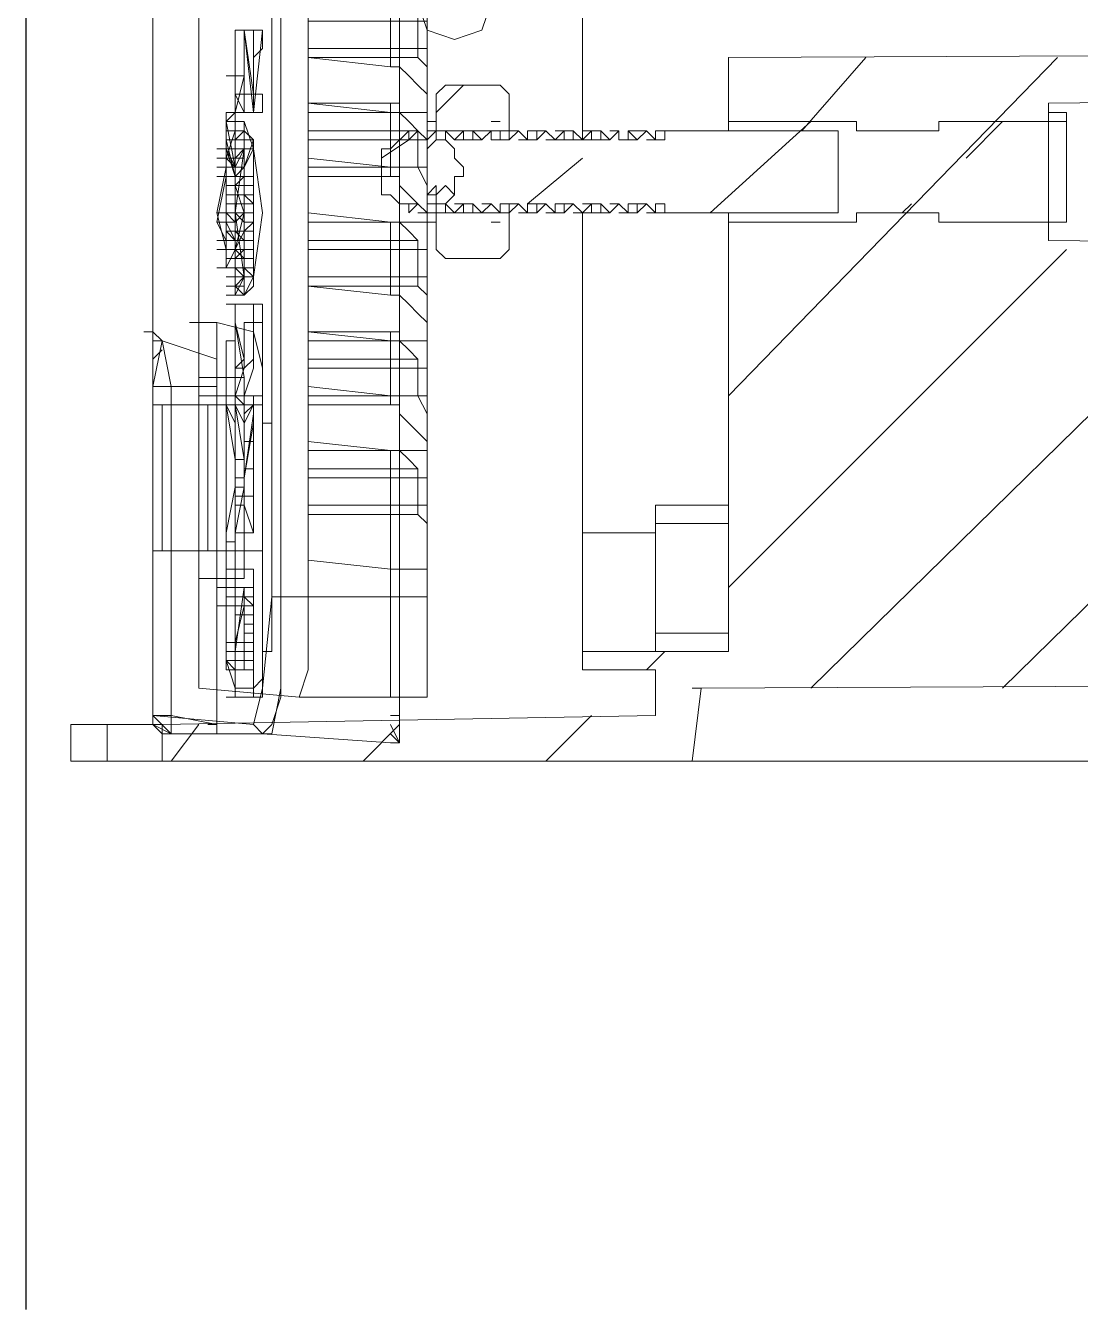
# Model space of a CAD drawing. Header units: millimetres. Extents: x 2991 to 3503, y 2795 to 2987.
# Drawn here: x 3360.164 to 3362.066, y 2805.132 to 2807.448 of the extents above; entities that cross this region are included whole.
import ezdxf

# ---------------------------------------------------------------- set-up
doc = ezdxf.new("R2010")
doc.units = ezdxf.units.MM
doc.layers.add('PDF_Geometry', color=7, linetype='Continuous')

# ---------------------------------------------------------------- blocks, each defined once
blk = doc.blocks.new('06 Vista Lateral - 3 modulo')
at = {"layer": 'PDF_Geometry', "color": 0, "lineweight": 18}
for points in [[(0.006405, 0.047397), (-0.112063, 0.046116), (-0.112063, 0.036509), (0.006405, 0.035228)], [(0.005765, 0.005765), (-0.137036, 0.005124), (-0.136395, 0.005124), (-0.137036, 0), (-0.174172, 0), (-0.174172, 0.002562), (-0.139592, 0.003203), (-0.139592, 0.006405), (-0.144716, 0.006405), (-0.144716, 0.007686), (-0.134474, 0.007686), (-0.134474, 0.03843), (-0.126788, 0.03843), (-0.126788, 0.044195), (-0.134474, 0.044195), (-0.134474, 0.049319), (0.003203, 0.049959)], [(-0.156885, 0.043554), (-0.157526, 0.043554), (-0.157526, 0.496942), (-0.154964, 0.496942), (-0.154964, 0.502706)], [(-0.167774, 0.493099), (-0.167133, 0.493739), (-0.167133, 0.493099), (-0.166493, 0.491177), (-0.165852, 0.483498), (-0.166493, 0.483498), (-0.165852, 0.483498), (-0.165852, 0.011529), (-0.166493, 0.011529)], [(-0.174813, 0.055083), (-0.174813, 0.030104), (-0.175453, 0.030104), (-0.174813, 0.030104), (-0.174813, 0.026261), (-0.174813, 0.02498), (-0.174172, 0.02498), (-0.174172, 0.014732), (-0.174813, 0.014732), (-0.174813, 0.003203), (-0.167774, 0.002562), (-0.167133, 0.005124), (-0.166493, 0.011529), (-0.166493, 0.483498), (-0.167133, 0.490537), (-0.167133, 0.492458), (-0.167774, 0.493099), (-0.167133, 0.492458), (-0.167133, 0.490537), (-0.166493, 0.483498)], [(-0.144716, 0.137689), (-0.144716, 0.043554)], [(-0.158166, 0.049959), (-0.163931, 0.049959), (-0.163931, 0.046116), (-0.158166, 0.045476)], [(-0.163931, 0.049319), (-0.158166, 0.049319)], [(-0.154964, 0.044835), (-0.154964, 0.046757), (-0.154323, 0.047397), (-0.15048, 0.047397), (-0.14984, 0.046757), (-0.14984, 0.044835), (-0.14984, 0.044195)], [(-0.169695, 0.045476), (-0.169055, 0.045476), (-0.169055, 0.040992), (-0.168414, 0.040992), (-0.169055, 0.040352), (-0.168414, 0.03843), (-0.169055, 0.035868), (-0.169695, 0.034587), (-0.170336, 0.034587)], [(-0.169695, 0.043554), (-0.169695, 0.044195), (-0.169695, 0.043554), (-0.169055, 0.040992), (-0.169695, 0.040992), (-0.169695, 0.041633), (-0.169695, 0.043554), (-0.169695, 0.042914), (-0.169695, 0.044835), (-0.169695, 0.045476), (-0.169695, 0.044835), (-0.169055, 0.044835), (-0.169055, 0.045476)], [(-0.169695, 0.044835), (-0.169695, 0.045476), (-0.169695, 0.044835)], [(-0.112063, 0.045476), (-0.110782, 0.045476), (-0.110782, 0.044835)], [(-0.170336, 0.03843), (-0.169695, 0.03843), (-0.169695, 0.040992), (-0.169055, 0.040992), (-0.169055, 0.041633), (-0.169695, 0.044835)], [(-0.169695, 0.044195), (-0.169695, 0.041633), (-0.170336, 0.041633)], [(-0.156885, 0.044195), (-0.157526, 0.044195)], [(-0.149199, 0.044195), (-0.14984, 0.044195), (-0.15048, 0.044195), (-0.154964, 0.044195), (-0.154964, 0.044835), (-0.155604, 0.044835)], [(-0.154964, 0.044195), (-0.155604, 0.044195)], [(-0.154964, 0.044195), (-0.154964, 0.043554)], [(-0.152402, 0.044195), (-0.153042, 0.044195), (-0.153683, 0.044195)], [(-0.151121, 0.044195), (-0.151761, 0.044195)], [(-0.15048, 0.044835), (-0.151121, 0.044835)], [(-0.15048, 0.044195), (-0.151121, 0.044195)], [(-0.147278, 0.044195), (-0.147918, 0.044195), (-0.148559, 0.044195)], [(-0.145356, 0.044195), (-0.145997, 0.044195), (-0.146637, 0.044195)], [(-0.143435, 0.044195), (-0.144075, 0.044195), (-0.144716, 0.044195)], [(-0.142154, 0.044195), (-0.142794, 0.044195)], [(-0.140232, 0.044195), (-0.140873, 0.044195), (-0.141513, 0.044195)], [(-0.138951, 0.044195), (-0.139592, 0.044195)], [(-0.153042, 0.043554), (-0.153683, 0.043554)], [(-0.151761, 0.043554), (-0.152402, 0.043554)], [(-0.14984, 0.043554), (-0.15048, 0.043554), (-0.151121, 0.043554)], [(-0.147918, 0.043554), (-0.148559, 0.043554), (-0.149199, 0.043554)], [(-0.145997, 0.043554), (-0.146637, 0.043554), (-0.147278, 0.043554)], [(-0.144075, 0.043554), (-0.144716, 0.043554), (-0.145356, 0.043554)], [(-0.142794, 0.043554), (-0.143435, 0.043554)], [(-0.140873, 0.043554), (-0.141513, 0.043554), (-0.142154, 0.043554)], [(-0.138951, 0.043554), (-0.139592, 0.043554), (-0.140232, 0.043554)], [(-0.169695, 0.042273), (-0.170336, 0.042273)], [(-0.169055, 0.03843), (-0.169055, 0.040992), (-0.169055, 0.039071), (-0.169055, 0.039711), (-0.169055, 0.03779), (-0.169055, 0.036509), (-0.169695, 0.036509), (-0.169695, 0.035868), (-0.170336, 0.03843), (-0.169695, 0.041633), (-0.169695, 0.040992), (-0.170336, 0.03779), (-0.169695, 0.03779), (-0.170336, 0.03779)], [(-0.169695, 0.041633), (-0.169055, 0.041633)], [(-0.163931, 0.041633), (-0.158166, 0.041633), (-0.163931, 0.042273), (-0.163931, 0.03779), (-0.158166, 0.03779)], [(-0.169055, 0.03779), (-0.169055, 0.03843), (-0.169695, 0.03843), (-0.169695, 0.040992), (-0.169055, 0.040992), (-0.168414, 0.040992)], [(-0.169055, 0.040352), (-0.169695, 0.040352)], [(-0.153683, 0.039711), (-0.154323, 0.040352), (-0.154964, 0.039711), (-0.154964, 0.040352), (-0.155604, 0.039711)], [(-0.154964, 0.039711), (-0.154964, 0.03779), (-0.155604, 0.03779)], [(-0.154964, 0.039711), (-0.154964, 0.039071)], [(-0.157526, 0.039071), (-0.157526, 0.002562)], [(-0.156245, 0.039071), (-0.156885, 0.039071), (-0.156885, 0.03843), (-0.156885, 0.039071)], [(-0.155604, 0.039071), (-0.154964, 0.039071), (-0.154964, 0.03843), (-0.15048, 0.03843), (-0.151121, 0.03843)], [(-0.154964, 0.03779), (-0.154964, 0.035868), (-0.154323, 0.035228), (-0.15048, 0.035228), (-0.14984, 0.035868), (-0.14984, 0.03779), (-0.14984, 0.039071), (-0.15048, 0.039071)], [(-0.154323, 0.039071), (-0.154964, 0.039071), (-0.154323, 0.039071), (-0.153683, 0.03843), (-0.153042, 0.03843)], [(-0.152402, 0.039071), (-0.153042, 0.039071), (-0.153683, 0.039071)], [(-0.151121, 0.039071), (-0.151761, 0.039071)], [(-0.15048, 0.03843), (-0.15048, 0.039071)], [(-0.149199, 0.039071), (-0.14984, 0.039071)], [(-0.147278, 0.039071), (-0.147918, 0.039071), (-0.148559, 0.039071)], [(-0.145356, 0.039071), (-0.145997, 0.039071), (-0.146637, 0.039071)], [(-0.143435, 0.039071), (-0.144075, 0.039071), (-0.144716, 0.039071)], [(-0.142154, 0.039071), (-0.142794, 0.039071)], [(-0.140232, 0.039071), (-0.140873, 0.039071), (-0.141513, 0.039071)], [(-0.138951, 0.039071), (-0.139592, 0.039071)], [(-0.169055, 0.035868), (-0.168414, 0.03843), (-0.169055, 0.03843), (-0.169055, 0.035868), (-0.169695, 0.035868), (-0.170336, 0.035868)], [(-0.169695, 0.035868), (-0.169695, 0.034587), (-0.169695, 0.03779), (-0.169695, 0.036509), (-0.170336, 0.03779), (-0.169695, 0.03779), (-0.169695, 0.03843), (-0.169695, 0.03779), (-0.169055, 0.036509)], [(-0.154964, 0.03843), (-0.155604, 0.03843), (-0.156245, 0.03843)], [(-0.154964, 0.03843), (-0.155604, 0.03843)], [(-0.153683, 0.03843), (-0.154323, 0.03843)], [(-0.151761, 0.03843), (-0.152402, 0.03843)], [(-0.14984, 0.03843), (-0.15048, 0.03843)], [(-0.147918, 0.03843), (-0.148559, 0.03843), (-0.149199, 0.03843)], [(-0.145997, 0.03843), (-0.146637, 0.03843), (-0.147278, 0.03843)], [(-0.144075, 0.03843), (-0.144716, 0.03843), (-0.145356, 0.03843)], [(-0.144716, 0.03843), (-0.144716, 0.016013)], [(-0.142794, 0.03843), (-0.143435, 0.03843)], [(-0.140873, 0.03843), (-0.141513, 0.03843), (-0.142154, 0.03843)], [(-0.138951, 0.03843), (-0.139592, 0.03843), (-0.140232, 0.03843)], [(-0.15048, 0.03779), (-0.151121, 0.03779)], [(-0.169695, 0.036509), (-0.170336, 0.036509)], [(-0.158166, 0.033947), (-0.163931, 0.033947), (-0.163931, 0.030104), (-0.158166, 0.029463)], [(-0.163931, 0.033306), (-0.158166, 0.033306)], [(-0.174813, 0.030104), (-0.174813, 0.026261), (-0.174172, 0.029463)], [(-0.163931, 0.02562), (-0.158166, 0.02562), (-0.163931, 0.026261), (-0.163931, 0.021777), (-0.158166, 0.021777)], [(-0.174813, 0.02498), (-0.174813, 0.014732)], [(-0.158166, 0.013451), (-0.163931, 0.014091), (-0.163931, 0.017934), (-0.158166, 0.017934)], [(-0.163931, 0.017294), (-0.158166, 0.017294)], [(-0.139592, 0.007686), (-0.139592, 0.008967), (-0.139592, 0.016653), (-0.139592, 0.017934)], [(-0.139592, 0.017934), (-0.134474, 0.017934)], [(-0.134474, 0.016653), (-0.139592, 0.016653)], [(-0.139592, 0.016013), (-0.144716, 0.016013), (-0.144716, 0.007686)], [(-0.167774, 0.002562), (-0.167133, 0.005124), (-0.166493, 0.011529), (-0.165852, 0.011529), (-0.165852, 0.005124), (-0.166493, 0.001922)], [(-0.158166, 0.011529), (-0.165852, 0.011529), (-0.165852, 0.004484), (-0.166493, 0.002562), (-0.167133, 0.001922)], [(-0.139592, 0.008967), (-0.134474, 0.008967)], [(-0.158166, 0.001281), (-0.167133, 0.001922), (-0.167774, 0.002562), (-0.167133, 0.001922), (-0.173532, 0.001922), (-0.174813, 0.003203)], [(-0.178015, 0), (-0.180577, 0), (-0.180577, 0.002562), (-0.178015, 0.002562)], [(-0.174172, 0), (-0.178015, 0), (-0.178015, 0.002562), (-0.174172, 0.002562)], [(0.005765, 0), (-0.137036, 0)]]:
    blk.add_lwpolyline(points, dxfattribs=at)
at = {"layer": 'PDF_Geometry', "color": 0, "lineweight": 5}
for points in [[(-0.17161, 0.088377), (-0.17161, 0.030744), (-0.17161, 0.030104)], [(-0.156245, 0.004484), (-0.158166, 0.004484), (-0.155604, 0.004484), (-0.155604, 0.075567), (-0.155604, 0.077488), (-0.163931, 0.077488), (-0.163931, 0.075567)], [(-0.163931, 0.011529), (-0.163931, 0.076848)], [(-0.158166, 0.002562), (-0.157526, 0.001281), (-0.158166, 0.001281), (-0.157526, 0.001281), (-0.157526, 0.003203), (-0.158166, 0.003203), (-0.157526, 0.003203), (-0.157526, 0.074926)], [(-0.163931, 0.049959), (-0.163931, 0.053802), (-0.155604, 0.053802), (-0.158166, 0.053802), (-0.163931, 0.054443)], [(-0.158166, 0.048678), (-0.158166, 0.053802), (-0.157526, 0.053802), (-0.157526, 0.053162), (-0.156885, 0.053162), (-0.156245, 0.052521), (-0.156245, 0.049319), (-0.155604, 0.048678), (-0.155604, 0.045476), (-0.163931, 0.045476), (-0.163931, 0.046116), (-0.158166, 0.046116), (-0.157526, 0.046116), (-0.157526, 0.045476), (-0.156885, 0.044835), (-0.156245, 0.044195), (-0.163931, 0.044195)], [(-0.158166, 0.049959), (-0.155604, 0.049959), (-0.155604, 0.051881), (-0.163931, 0.051881)], [(-0.167774, 0.05124), (-0.168414, 0.05124), (-0.169055, 0.05124), (-0.168414, 0.05124), (-0.169055, 0.05124)], [(-0.163931, 0.049319), (-0.158166, 0.048678), (-0.157526, 0.048678), (-0.156885, 0.048038), (-0.156245, 0.047397), (-0.155604, 0.046757), (-0.155604, 0.045476), (-0.158166, 0.045476)], [(-0.158166, 0.049319), (-0.156245, 0.049319)], [(-0.134474, 0.02562), (-0.111422, 0.049319)], [(-0.12935, 0.044195), (-0.124866, 0.049319)], [(-0.169695, 0.048038), (-0.169055, 0.048038), (-0.169055, 0.047397), (-0.169055, 0.046757), (-0.168414, 0.046757), (-0.168414, 0.047397), (-0.168414, 0.048038), (-0.168414, 0.046757), (-0.168414, 0.045476), (-0.167774, 0.045476), (-0.167774, 0.046757), (-0.168414, 0.046757), (-0.168414, 0.045476), (-0.169055, 0.045476), (-0.169695, 0.044835), (-0.169055, 0.045476), (-0.168414, 0.048038), (-0.168414, 0.045476)], [(-0.169055, 0.046757), (-0.169055, 0.048038)], [(-0.169055, 0.046757), (-0.169055, 0.048038), (-0.169055, 0.046757)], [(-0.168414, 0.048038), (-0.168414, 0.046757), (-0.168414, 0.048038)], [(-0.154964, 0.045476), (-0.153042, 0.047397)], [(-0.168414, 0.046757), (-0.167774, 0.046757)], [(-0.158166, 0.046116), (-0.158166, 0.040992)], [(-0.169055, 0.045476), (-0.169695, 0.045476)], [(-0.167774, 0.045476), (-0.168414, 0.045476), (-0.167774, 0.045476)], [(-0.155604, 0.045476), (-0.155604, 0.043554), (-0.163931, 0.043554), (-0.163931, 0.045476)], [(-0.169695, 0.044835), (-0.169695, 0.042914), (-0.169055, 0.042914), (-0.169055, 0.042273), (-0.168414, 0.042273), (-0.168414, 0.042914), (-0.169055, 0.042273), (-0.168414, 0.042273), (-0.169055, 0.042273), (-0.169055, 0.044195), (-0.168414, 0.044195), (-0.168414, 0.042273), (-0.169055, 0.042273), (-0.168414, 0.042273), (-0.169055, 0.042273), (-0.168414, 0.042273), (-0.168414, 0.042914), (-0.168414, 0.044195), (-0.168414, 0.043554), (-0.168414, 0.041633), (-0.169055, 0.041633), (-0.169055, 0.043554), (-0.168414, 0.044195), (-0.169055, 0.044195), (-0.168414, 0.044195), (-0.169055, 0.044195), (-0.168414, 0.044195), (-0.169055, 0.044195), (-0.169695, 0.042273), (-0.169055, 0.041633), (-0.169695, 0.041633), (-0.169055, 0.041633), (-0.168414, 0.041633), (-0.169055, 0.041633), (-0.169055, 0.040992), (-0.169695, 0.040992), (-0.169695, 0.041633), (-0.169695, 0.043554), (-0.169695, 0.042914), (-0.169055, 0.040992), (-0.169055, 0.042914)], [(-0.169055, 0.039711), (-0.169055, 0.040352), (-0.169055, 0.040992), (-0.169695, 0.040992), (-0.169695, 0.040352), (-0.169055, 0.040352), (-0.169695, 0.040352), (-0.169055, 0.040352), (-0.169055, 0.041633), (-0.169055, 0.043554), (-0.168414, 0.044195), (-0.168414, 0.042273), (-0.169055, 0.042273), (-0.169055, 0.040352), (-0.169055, 0.040992), (-0.169695, 0.040992), (-0.169055, 0.040992), (-0.169055, 0.039071), (-0.169055, 0.039711), (-0.169055, 0.03843), (-0.169695, 0.03843), (-0.169695, 0.03779), (-0.169055, 0.03779), (-0.169055, 0.03843), (-0.168414, 0.03779), (-0.168414, 0.037149), (-0.168414, 0.03843)], [(-0.169055, 0.042273), (-0.169695, 0.042273), (-0.169055, 0.042273), (-0.169055, 0.043554), (-0.169055, 0.044195), (-0.169695, 0.044195), (-0.169055, 0.044195), (-0.169695, 0.044195)], [(-0.168414, 0.044835), (-0.169055, 0.044835)], [(-0.169055, 0.044195), (-0.169055, 0.042273), (-0.169055, 0.044195)], [(-0.168414, 0.042914), (-0.168414, 0.044195), (-0.169055, 0.044195)], [(-0.169055, 0.044195), (-0.168414, 0.044195)], [(-0.169055, 0.044195), (-0.168414, 0.044195)], [(-0.168414, 0.042914), (-0.168414, 0.044195), (-0.168414, 0.042914)], [(-0.155604, 0.043554), (-0.155604, 0.041633), (-0.158166, 0.041633), (-0.156245, 0.041633), (-0.156245, 0.044195)], [(-0.135755, 0.03843), (-0.128709, 0.044835)], [(-0.117821, 0.042273), (-0.115265, 0.044835)], [(-0.168414, 0.040352), (-0.168414, 0.039711), (-0.168414, 0.040992), (-0.169055, 0.040992), (-0.169055, 0.039711), (-0.168414, 0.039711), (-0.168414, 0.040992), (-0.168414, 0.041633), (-0.169055, 0.041633), (-0.169695, 0.041633), (-0.169055, 0.041633), (-0.169055, 0.040992), (-0.168414, 0.040992), (-0.168414, 0.039711), (-0.168414, 0.040352), (-0.168414, 0.040992), (-0.167774, 0.040992), (-0.167774, 0.040352), (-0.168414, 0.040352), (-0.168414, 0.041633), (-0.168414, 0.039711), (-0.167774, 0.039071), (-0.167774, 0.03779), (-0.168414, 0.037149), (-0.168414, 0.035228), (-0.168414, 0.036509), (-0.169055, 0.037149), (-0.169055, 0.040352), (-0.168414, 0.040992), (-0.168414, 0.041633), (-0.167774, 0.042914), (-0.168414, 0.042914), (-0.168414, 0.043554), (-0.167774, 0.043554), (-0.167774, 0.042914)], [(-0.168414, 0.039711), (-0.167774, 0.039711), (-0.168414, 0.039711), (-0.169055, 0.039711), (-0.168414, 0.039711), (-0.168414, 0.040352), (-0.168414, 0.041633), (-0.169055, 0.041633), (-0.169055, 0.040992), (-0.168414, 0.040992), (-0.167774, 0.040992), (-0.168414, 0.040992), (-0.167774, 0.040992), (-0.168414, 0.040992), (-0.167774, 0.040992), (-0.168414, 0.040992), (-0.169055, 0.040992), (-0.169055, 0.043554), (-0.169695, 0.043554)], [(-0.168414, 0.040992), (-0.168414, 0.043554), (-0.168414, 0.040992)], [(-0.167774, 0.043554), (-0.168414, 0.041633)], [(-0.163931, 0.043554), (-0.163931, 0.042273)], [(-0.158807, 0.042273), (-0.156885, 0.043554)], [(-0.169695, 0.042914), (-0.170336, 0.042914)], [(-0.168414, 0.036509), (-0.168414, 0.037149), (-0.169055, 0.037149), (-0.169055, 0.035868), (-0.168414, 0.035228), (-0.168414, 0.039711), (-0.169055, 0.039711), (-0.169055, 0.040352), (-0.169055, 0.041633), (-0.168414, 0.041633), (-0.169055, 0.040992), (-0.169055, 0.039711), (-0.168414, 0.039711), (-0.168414, 0.040992), (-0.169055, 0.040992), (-0.169055, 0.040352), (-0.169695, 0.040352), (-0.169695, 0.040992), (-0.169055, 0.040992), (-0.169055, 0.041633), (-0.168414, 0.041633), (-0.169055, 0.041633), (-0.168414, 0.042914), (-0.168414, 0.041633), (-0.169055, 0.041633)], [(-0.168414, 0.042273), (-0.168414, 0.042914), (-0.168414, 0.042273)], [(-0.169695, 0.039711), (-0.169055, 0.039711), (-0.168414, 0.039711), (-0.169055, 0.039711), (-0.168414, 0.039711), (-0.168414, 0.040992), (-0.168414, 0.040352), (-0.169055, 0.040352), (-0.169055, 0.041633), (-0.169055, 0.040352), (-0.169695, 0.040352), (-0.169695, 0.041633), (-0.169695, 0.040992), (-0.170336, 0.040992)], [(-0.169695, 0.03779), (-0.169695, 0.036509), (-0.169695, 0.040992), (-0.169695, 0.042273), (-0.169695, 0.040352), (-0.169055, 0.040352), (-0.169695, 0.040352), (-0.169055, 0.040352)], [(-0.169695, 0.034587), (-0.169695, 0.035868), (-0.169055, 0.035868), (-0.169055, 0.036509), (-0.169695, 0.036509), (-0.169695, 0.037149), (-0.169055, 0.036509), (-0.169055, 0.03779), (-0.169695, 0.03843), (-0.169055, 0.03843), (-0.169055, 0.039711), (-0.169695, 0.039711), (-0.169055, 0.039711), (-0.169055, 0.03843), (-0.169695, 0.03843), (-0.169055, 0.03779), (-0.169055, 0.03843), (-0.169695, 0.03843), (-0.169695, 0.041633)], [(-0.168414, 0.042273), (-0.169055, 0.042273), (-0.168414, 0.042273)], [(-0.168414, 0.042273), (-0.169055, 0.042273), (-0.168414, 0.042273)], [(-0.163931, 0.033947), (-0.163931, 0.03779), (-0.155604, 0.03779), (-0.155604, 0.040352), (-0.156245, 0.041633)], [(-0.148559, 0.03843), (-0.148559, 0.039071), (-0.144716, 0.042273)], [(-0.169695, 0.036509), (-0.169055, 0.036509), (-0.169695, 0.036509), (-0.169055, 0.036509), (-0.168414, 0.036509), (-0.168414, 0.03779), (-0.168414, 0.03843), (-0.167774, 0.03843), (-0.167774, 0.03779), (-0.167774, 0.03843), (-0.167774, 0.03779), (-0.168414, 0.03779), (-0.168414, 0.03843), (-0.167774, 0.03843), (-0.167774, 0.039071), (-0.167774, 0.03843), (-0.168414, 0.03843), (-0.168414, 0.039071), (-0.167774, 0.039071), (-0.167774, 0.03843), (-0.168414, 0.03843), (-0.168414, 0.039071), (-0.168414, 0.039711), (-0.167774, 0.039711), (-0.167774, 0.039071), (-0.168414, 0.039071), (-0.168414, 0.03843), (-0.168414, 0.039071), (-0.168414, 0.03779), (-0.168414, 0.039711), (-0.168414, 0.040992), (-0.167774, 0.040992), (-0.167774, 0.039711), (-0.167774, 0.039071), (-0.168414, 0.039071)], [(-0.169055, 0.040992), (-0.169055, 0.03843), (-0.169055, 0.040992)], [(-0.167774, 0.040352), (-0.167774, 0.040992), (-0.167774, 0.040352)], [(-0.167774, 0.039711), (-0.167774, 0.040992), (-0.167774, 0.039711)], [(-0.163931, 0.040992), (-0.158166, 0.040992), (-0.157526, 0.040992), (-0.157526, 0.040352), (-0.156885, 0.039711), (-0.156245, 0.039071), (-0.155604, 0.03843), (-0.155604, 0.03779)], [(-0.167774, 0.040352), (-0.168414, 0.040352), (-0.167774, 0.040352), (-0.167774, 0.039711), (-0.168414, 0.039711), (-0.168414, 0.040352), (-0.168414, 0.035228), (-0.168414, 0.034587), (-0.168414, 0.035868), (-0.168414, 0.033947), (-0.168414, 0.034587), (-0.168414, 0.035228), (-0.167774, 0.035228), (-0.168414, 0.035228), (-0.168414, 0.033306), (-0.169055, 0.033306), (-0.168414, 0.033306), (-0.168414, 0.035228), (-0.169055, 0.035228), (-0.169055, 0.034587), (-0.168414, 0.034587), (-0.168414, 0.035228), (-0.168414, 0.034587), (-0.169055, 0.034587), (-0.168414, 0.034587), (-0.168414, 0.035868), (-0.169055, 0.035228), (-0.169055, 0.035868), (-0.169695, 0.035868), (-0.169055, 0.035868), (-0.169055, 0.037149), (-0.168414, 0.037149)], [(-0.169695, 0.040352), (-0.169055, 0.040352), (-0.169695, 0.040352)], [(-0.169055, 0.039711), (-0.169055, 0.040352), (-0.169055, 0.039711)], [(-0.169695, 0.039071), (-0.169055, 0.039071), (-0.168414, 0.039071), (-0.167774, 0.039071), (-0.168414, 0.039071), (-0.168414, 0.03843), (-0.169055, 0.03779), (-0.169055, 0.037149), (-0.169055, 0.034587), (-0.169055, 0.035868), (-0.169055, 0.036509), (-0.169055, 0.03779), (-0.169695, 0.03779), (-0.169055, 0.03779), (-0.169055, 0.03843), (-0.169055, 0.03779), (-0.169055, 0.035868), (-0.169695, 0.035868), (-0.169695, 0.034587), (-0.169055, 0.034587), (-0.169055, 0.033947), (-0.168414, 0.033947), (-0.168414, 0.035228), (-0.169055, 0.035228), (-0.168414, 0.035228), (-0.167774, 0.035228), (-0.168414, 0.035228), (-0.167774, 0.035228), (-0.168414, 0.035228), (-0.169055, 0.035228), (-0.168414, 0.035228), (-0.168414, 0.033947), (-0.169055, 0.033947), (-0.169055, 0.034587), (-0.169055, 0.033306), (-0.168414, 0.033947), (-0.168414, 0.035868), (-0.169055, 0.035228), (-0.168414, 0.035228), (-0.168414, 0.034587), (-0.169055, 0.034587), (-0.168414, 0.034587), (-0.168414, 0.033947), (-0.169055, 0.033947), (-0.169055, 0.035228), (-0.168414, 0.035228)], [(-0.167774, 0.039071), (-0.167774, 0.03843), (-0.167774, 0.039071)], [(-0.167774, 0.039071), (-0.167774, 0.03843), (-0.167774, 0.039071)], [(-0.122304, 0.03843), (-0.121664, 0.039071)], [(-0.170336, 0.03843), (-0.169695, 0.03843)], [(-0.167774, 0.03843), (-0.168414, 0.03843), (-0.167774, 0.03843)], [(-0.167774, 0.037149), (-0.167774, 0.036509), (-0.168414, 0.036509), (-0.167774, 0.036509), (-0.167774, 0.03779), (-0.167774, 0.03843), (-0.168414, 0.03843), (-0.168414, 0.03779), (-0.167774, 0.03779)], [(-0.167774, 0.03843), (-0.168414, 0.03843), (-0.167774, 0.03843)], [(-0.155604, 0.035868), (-0.155604, 0.03779), (-0.158166, 0.03779), (-0.163931, 0.03843)], [(-0.170336, 0.036509), (-0.169695, 0.036509), (-0.169695, 0.03779), (-0.169055, 0.03779), (-0.169055, 0.035868), (-0.168414, 0.035868), (-0.169055, 0.035868), (-0.169055, 0.036509), (-0.169055, 0.035868), (-0.168414, 0.035868), (-0.168414, 0.03779), (-0.167774, 0.03779), (-0.167774, 0.035868), (-0.168414, 0.035868), (-0.169695, 0.035868), (-0.170336, 0.035868)], [(-0.169055, 0.03779), (-0.169695, 0.03779), (-0.170336, 0.03779)], [(-0.169695, 0.03779), (-0.169055, 0.03779), (-0.169695, 0.03779)], [(-0.169055, 0.036509), (-0.169695, 0.036509), (-0.169695, 0.037149), (-0.169055, 0.037149), (-0.169695, 0.037149), (-0.169055, 0.036509), (-0.169055, 0.035868), (-0.169695, 0.035868), (-0.169055, 0.035868)], [(-0.169055, 0.035868), (-0.168414, 0.037149), (-0.169055, 0.035868)], [(-0.169055, 0.035868), (-0.169055, 0.037149), (-0.169055, 0.035868)], [(-0.163931, 0.027542), (-0.155604, 0.027542), (-0.155604, 0.029463), (-0.155604, 0.032666), (-0.156245, 0.033306), (-0.156245, 0.036509), (-0.156885, 0.037149), (-0.157526, 0.03779), (-0.158166, 0.03779), (-0.158166, 0.032666), (-0.163931, 0.033306), (-0.158166, 0.032666), (-0.157526, 0.032666), (-0.156885, 0.032025), (-0.156245, 0.031385), (-0.155604, 0.030744), (-0.155604, 0.029463), (-0.163931, 0.029463), (-0.163931, 0.030104), (-0.157526, 0.030104), (-0.157526, 0.029463), (-0.156885, 0.028823), (-0.156245, 0.028182)], [(-0.169055, 0.035868), (-0.169055, 0.036509), (-0.169055, 0.035868)], [(-0.169055, 0.035868), (-0.169055, 0.036509), (-0.169055, 0.035868)], [(-0.163931, 0.036509), (-0.156245, 0.036509)], [(-0.167774, 0.035228), (-0.167774, 0.034587), (-0.167774, 0.035228), (-0.167774, 0.033947), (-0.168414, 0.033947), (-0.168414, 0.035228), (-0.168414, 0.034587), (-0.168414, 0.035868), (-0.168414, 0.035228), (-0.167774, 0.035228), (-0.167774, 0.033947), (-0.168414, 0.034587), (-0.169055, 0.034587), (-0.169695, 0.034587), (-0.170336, 0.034587)], [(-0.169055, 0.035868), (-0.169695, 0.035868), (-0.169055, 0.035868)], [(-0.167774, 0.033947), (-0.168414, 0.033947), (-0.167774, 0.033947), (-0.168414, 0.033947), (-0.168414, 0.035868), (-0.168414, 0.034587), (-0.168414, 0.033947), (-0.169055, 0.033947), (-0.168414, 0.033947), (-0.168414, 0.032666), (-0.168414, 0.034587), (-0.168414, 0.033947), (-0.168414, 0.034587), (-0.167774, 0.034587), (-0.168414, 0.034587), (-0.168414, 0.033947), (-0.169055, 0.033947), (-0.169695, 0.033947), (-0.169055, 0.033947), (-0.169055, 0.035228), (-0.169695, 0.035228), (-0.169055, 0.035228), (-0.169695, 0.035228)], [(-0.169055, 0.034587), (-0.169055, 0.035868)], [(-0.168414, 0.035228), (-0.169055, 0.035228), (-0.168414, 0.035228)], [(-0.169055, 0.035228), (-0.168414, 0.035228), (-0.169055, 0.035228)], [(-0.168414, 0.035228), (-0.168414, 0.035868), (-0.168414, 0.035228)], [(-0.168414, 0.034587), (-0.168414, 0.035228), (-0.168414, 0.034587)], [(-0.167774, 0.035228), (-0.167774, 0.034587), (-0.167774, 0.035228)], [(-0.163931, 0.035868), (-0.155604, 0.035868), (-0.155604, 0.033947), (-0.158166, 0.033947)], [(-0.134474, 0.01217), (-0.110782, 0.035868)], [(-0.128709, 0.005124), (-0.097331, 0.035868)], [(-0.115265, 0.005124), (-0.08388, 0.035868)], [(-0.169055, 0.034587), (-0.169055, 0.033306), (-0.169055, 0.034587)], [(-0.168414, 0.033306), (-0.168414, 0.034587), (-0.169055, 0.034587), (-0.169055, 0.033306), (-0.168414, 0.033306), (-0.168414, 0.034587), (-0.169055, 0.034587), (-0.169055, 0.033947), (-0.168414, 0.033947), (-0.168414, 0.034587), (-0.169055, 0.034587), (-0.169055, 0.033947)], [(-0.169055, 0.033947), (-0.169055, 0.034587), (-0.169055, 0.033947)], [(-0.169055, 0.034587), (-0.169055, 0.033306), (-0.169055, 0.034587)], [(-0.169055, 0.034587), (-0.168414, 0.034587)], [(-0.168414, 0.034587), (-0.169055, 0.034587)], [(-0.168414, 0.034587), (-0.169055, 0.034587)], [(-0.168414, 0.034587), (-0.168414, 0.033306)], [(-0.168414, 0.032666), (-0.169055, 0.032666), (-0.168414, 0.032666), (-0.169055, 0.032666), (-0.168414, 0.032666), (-0.169055, 0.032666), (-0.168414, 0.033947), (-0.168414, 0.032666), (-0.169055, 0.032666), (-0.169055, 0.033306), (-0.169055, 0.032666), (-0.168414, 0.032666), (-0.168414, 0.033306), (-0.169055, 0.033306), (-0.169695, 0.033306), (-0.169055, 0.033306), (-0.169695, 0.033306)], [(-0.168414, 0.033947), (-0.169055, 0.033947), (-0.168414, 0.033947)], [(-0.168414, 0.033947), (-0.169055, 0.033947), (-0.168414, 0.033947)], [(-0.169055, 0.033306), (-0.168414, 0.033947), (-0.169055, 0.033947)], [(-0.169055, 0.033306), (-0.169055, 0.033947)], [(-0.169055, 0.033306), (-0.168414, 0.033306), (-0.169055, 0.033306)], [(-0.168414, 0.033306), (-0.169055, 0.033306), (-0.168414, 0.033306)], [(-0.169055, 0.033306), (-0.168414, 0.033306)], [(-0.169055, 0.033306), (-0.168414, 0.033306)], [(-0.168414, 0.033306), (-0.169055, 0.033306)], [(-0.169055, 0.033306), (-0.169055, 0.032666)], [(-0.158166, 0.033306), (-0.156245, 0.033306)], [(-0.167133, 0.032025), (-0.167133, 0.029463), (-0.167133, 0.032025), (-0.169055, 0.032025), (-0.169055, 0.029463), (-0.169055, 0.032025), (-0.169055, 0.029463), (-0.169695, 0.029463)], [(-0.167133, 0.029463), (-0.167133, 0.030744), (-0.167774, 0.030744), (-0.167774, 0.032025), (-0.169055, 0.032025), (-0.169695, 0.032025)], [(-0.167774, 0.032025), (-0.168414, 0.032025)], [(-0.163931, 0.022418), (-0.158166, 0.021777), (-0.158166, 0.011529), (-0.155604, 0.011529), (-0.158166, 0.011529), (-0.158166, 0.004484), (-0.164571, 0.004484), (-0.163931, 0.006405), (-0.163931, 0.011529), (-0.163931, 0.006405), (-0.164571, 0.004484), (-0.17161, 0.005124), (-0.17161, 0.026901), (-0.17161, 0.030744), (-0.172251, 0.030744)], [(-0.170336, 0.030744), (-0.17161, 0.030744), (-0.17161, 0.026901), (-0.168414, 0.026901), (-0.170336, 0.026901), (-0.170336, 0.030744), (-0.167774, 0.030104), (-0.167133, 0.027542), (-0.167133, 0.02562), (-0.168414, 0.02562), (-0.167774, 0.02562)], [(-0.167774, 0.030744), (-0.167774, 0.027542), (-0.168414, 0.02562), (-0.168414, 0.026901), (-0.169055, 0.030744), (-0.169055, 0.02562), (-0.168414, 0.027542), (-0.168414, 0.030744), (-0.168414, 0.028182), (-0.169055, 0.027542), (-0.169055, 0.030744), (-0.169055, 0.02562), (-0.168414, 0.027542), (-0.168414, 0.030744)], [(-0.174813, 0.030104), (-0.174172, 0.029463), (-0.173532, 0.026261), (-0.170336, 0.026261), (-0.170336, 0.028182), (-0.174172, 0.029463), (-0.174813, 0.030104), (-0.174172, 0.029463), (-0.173532, 0.026261), (-0.174813, 0.026261), (-0.173532, 0.026261), (-0.173532, 0.02498), (-0.174813, 0.02498), (-0.174813, 0.014732), (-0.17161, 0.014732), (-0.169695, 0.014732), (-0.170976, 0.014732), (-0.168414, 0.014732), (-0.168414, 0.01281), (-0.168414, 0.014732), (-0.168414, 0.01281)], [(-0.174813, 0.030104), (-0.174172, 0.029463), (-0.174813, 0.030104)], [(-0.158166, 0.030104), (-0.158166, 0.02498)], [(-0.174172, 0.029463), (-0.174813, 0.029463)], [(-0.174813, 0.026261), (-0.174813, 0.028182), (-0.174172, 0.028823)], [(-0.169055, 0.007686), (-0.169055, 0.007046), (-0.169055, 0.029463), (-0.169695, 0.029463), (-0.169695, 0.007046), (-0.169055, 0.005124), (-0.169055, 0.007046), (-0.169695, 0.007046), (-0.169695, 0.006405), (-0.169055, 0.006405), (-0.169695, 0.006405), (-0.169055, 0.006405), (-0.168414, 0.006405)], [(-0.167133, 0.014091), (-0.167133, 0.007046), (-0.167133, 0.029463), (-0.167133, 0.017294)], [(-0.163931, 0.026261), (-0.163931, 0.029463)], [(-0.158166, 0.029463), (-0.155604, 0.029463)], [(-0.163931, 0.028182), (-0.156245, 0.028182), (-0.156245, 0.02562), (-0.158166, 0.02562), (-0.155604, 0.02562), (-0.155604, 0.027542)], [(-0.169695, 0.026901), (-0.170336, 0.026901), (-0.170336, 0.02562), (-0.17161, 0.02562), (-0.17161, 0.027542), (-0.17161, 0.01281), (-0.169695, 0.01281)], [(-0.168414, 0.027542), (-0.169055, 0.027542)], [(-0.170336, 0.026261), (-0.170336, 0.02498), (-0.170336, 0.014732), (-0.170336, 0.002562), (-0.173532, 0.003203), (-0.173532, 0.014732)], [(-0.167133, 0.02562), (-0.167133, 0.014732), (-0.173532, 0.014732), (-0.174172, 0.014732)], [(-0.170336, 0.004484), (-0.170336, 0.01281), (-0.170336, 0.02562), (-0.168414, 0.02562), (-0.168414, 0.019856), (-0.167774, 0.023699), (-0.167774, 0.02562), (-0.167774, 0.02498), (-0.167774, 0.020496)], [(-0.168414, 0.022418), (-0.168414, 0.016013), (-0.168414, 0.017934), (-0.169055, 0.017934), (-0.169055, 0.016013), (-0.169055, 0.019215), (-0.169055, 0.018575), (-0.168414, 0.018575), (-0.168414, 0.019215), (-0.169055, 0.016013), (-0.169055, 0.015372), (-0.169695, 0.015372), (-0.169695, 0.018575), (-0.169695, 0.015372), (-0.169055, 0.015372), (-0.169055, 0.02562), (-0.168414, 0.02498), (-0.168414, 0.019856), (-0.169055, 0.019856), (-0.169055, 0.023699), (-0.169695, 0.02498), (-0.169055, 0.021137), (-0.169695, 0.02498)], [(-0.169055, 0.019215), (-0.169695, 0.016013), (-0.169695, 0.015372), (-0.169695, 0.016013), (-0.169055, 0.019215), (-0.168414, 0.019215), (-0.169055, 0.016013), (-0.169055, 0.015372), (-0.169055, 0.02562), (-0.169695, 0.02562), (-0.169055, 0.02562), (-0.169055, 0.019856), (-0.169055, 0.021137)], [(-0.168414, 0.02562), (-0.169055, 0.02562)], [(-0.163931, 0.020496), (-0.156245, 0.020496), (-0.156885, 0.021137), (-0.157526, 0.021777), (-0.158166, 0.021777), (-0.155604, 0.021777), (-0.155604, 0.024339), (-0.156245, 0.02562)], [(-0.173532, 0.02498), (-0.173532, 0.014732), (-0.173532, 0.02498), (-0.167133, 0.02498), (-0.170976, 0.02498), (-0.169695, 0.02498), (-0.17161, 0.02498), (-0.174172, 0.02498)], [(-0.172251, 0.014732), (-0.17161, 0.014732), (-0.17161, 0.02498), (-0.172251, 0.02498)], [(-0.170976, 0.014732), (-0.170976, 0.02498)], [(-0.169695, 0.014732), (-0.169695, 0.01281), (-0.168414, 0.01281), (-0.168414, 0.014732), (-0.167133, 0.014732), (-0.167133, 0.004484), (-0.167133, 0.007046), (-0.167133, 0.007686), (-0.166493, 0.007686), (-0.166493, 0.023699), (-0.167133, 0.023699), (-0.167133, 0.024339)], [(-0.169055, 0.02498), (-0.168414, 0.021137)], [(-0.168414, 0.019215), (-0.168414, 0.016013), (-0.168414, 0.017934), (-0.167774, 0.016013), (-0.167774, 0.022418), (-0.167774, 0.020496), (-0.167774, 0.02498), (-0.168414, 0.023699), (-0.168414, 0.020496), (-0.167774, 0.020496), (-0.167774, 0.022418)], [(-0.168414, 0.020496), (-0.168414, 0.023699), (-0.167774, 0.02498)], [(-0.168414, 0.02498), (-0.168414, 0.014732)], [(-0.158166, 0.02498), (-0.157526, 0.02498), (-0.157526, 0.024339), (-0.156885, 0.023699), (-0.156245, 0.023058), (-0.155604, 0.022418), (-0.155604, 0.021777)], [(-0.170336, 0.009608), (-0.170336, 0.021777)], [(-0.168414, 0.019856), (-0.169055, 0.019856), (-0.168414, 0.019856)], [(-0.163931, 0.017934), (-0.163931, 0.019856)], [(-0.156245, 0.020496), (-0.156245, 0.017294), (-0.155604, 0.016653), (-0.155604, 0.013451), (-0.158166, 0.013451)], [(-0.158166, 0.017934), (-0.155604, 0.017934), (-0.155604, 0.019856)], [(-0.169055, 0.018575), (-0.169055, 0.016013)], [(-0.167774, 0.018575), (-0.167774, 0.016013)], [(-0.167133, 0.017934), (-0.167133, 0.01281), (-0.167133, 0.018575)], [(-0.168414, 0.017934), (-0.169055, 0.017934)], [(-0.158166, 0.017294), (-0.156245, 0.017294)], [(-0.169695, 0.013451), (-0.169055, 0.013451), (-0.167774, 0.013451), (-0.168414, 0.013451), (-0.167774, 0.013451), (-0.167774, 0.007046), (-0.167774, 0.006405)], [(-0.168414, 0.013451), (-0.169055, 0.013451), (-0.169055, 0.005124), (-0.167774, 0.005124)], [(-0.168414, 0.01217), (-0.167774, 0.01217), (-0.167774, 0.010889), (-0.168414, 0.011529), (-0.168414, 0.010889), (-0.168414, 0.011529), (-0.168414, 0.010889), (-0.168414, 0.008327), (-0.168414, 0.006405), (-0.168414, 0.01217), (-0.169055, 0.007686), (-0.169055, 0.006405), (-0.169055, 0.008327), (-0.168414, 0.010889), (-0.169055, 0.010889), (-0.169695, 0.010889), (-0.169695, 0.01217), (-0.169055, 0.01217), (-0.169695, 0.01217), (-0.170336, 0.01217)], [(-0.167774, 0.011529), (-0.168414, 0.011529), (-0.169055, 0.011529), (-0.168414, 0.011529), (-0.168414, 0.009608), (-0.167774, 0.009608), (-0.167774, 0.010248), (-0.167774, 0.008327), (-0.167774, 0.008967), (-0.168414, 0.008967), (-0.167774, 0.008967), (-0.168414, 0.008967), (-0.168414, 0.006405), (-0.168414, 0.007686), (-0.168414, 0.008327), (-0.169055, 0.008327), (-0.169055, 0.006405), (-0.168414, 0.006405), (-0.168414, 0.007686), (-0.168414, 0.01217), (-0.169055, 0.01217), (-0.169055, 0.006405), (-0.169055, 0.008327), (-0.169055, 0.007686), (-0.169695, 0.007686), (-0.169055, 0.007686), (-0.169695, 0.007686), (-0.169695, 0.007046), (-0.169695, 0.007686), (-0.169695, 0.011529), (-0.169695, 0.010889), (-0.170336, 0.010889), (-0.169695, 0.010889)], [(-0.169695, 0.004484), (-0.169055, 0.004484), (-0.169055, 0.007046), (-0.169055, 0.006405), (-0.168414, 0.006405), (-0.167774, 0.006405), (-0.168414, 0.006405), (-0.169055, 0.006405), (-0.168414, 0.006405), (-0.167774, 0.006405), (-0.168414, 0.006405), (-0.169055, 0.006405), (-0.169695, 0.006405), (-0.169055, 0.006405), (-0.169695, 0.006405), (-0.169055, 0.006405), (-0.169695, 0.006405), (-0.169055, 0.006405), (-0.168414, 0.006405), (-0.168414, 0.007046), (-0.168414, 0.006405), (-0.169055, 0.006405), (-0.169055, 0.011529), (-0.169055, 0.010889), (-0.169055, 0.011529), (-0.169695, 0.011529), (-0.169055, 0.011529), (-0.168414, 0.011529), (-0.168414, 0.006405), (-0.167774, 0.006405), (-0.167774, 0.008967), (-0.167774, 0.008327), (-0.167774, 0.010248), (-0.167774, 0.009608), (-0.167774, 0.011529), (-0.167774, 0.010889), (-0.167774, 0.01217), (-0.168414, 0.01217), (-0.167774, 0.01217)], [(-0.169055, 0.01217), (-0.169695, 0.01217), (-0.169695, 0.010889), (-0.169695, 0.011529), (-0.169055, 0.011529), (-0.168414, 0.011529), (-0.167774, 0.011529), (-0.167774, 0.010889), (-0.168414, 0.011529), (-0.169055, 0.011529), (-0.169695, 0.011529)], [(-0.168414, 0.01217), (-0.169055, 0.01217), (-0.168414, 0.01217)], [(-0.169055, 0.010889), (-0.169055, 0.01217), (-0.169055, 0.010889)], [(-0.167774, 0.01217), (-0.168414, 0.01217), (-0.167774, 0.01217)], [(-0.168414, 0.01217), (-0.168414, 0.011529), (-0.168414, 0.01217)], [(-0.169695, 0.010889), (-0.169695, 0.011529), (-0.169695, 0.010889)], [(-0.169055, 0.011529), (-0.169055, 0.010889), (-0.169055, 0.011529)], [(-0.169055, 0.008327), (-0.169055, 0.010889), (-0.169055, 0.008327)], [(-0.167774, 0.010889), (-0.168414, 0.010889)], [(-0.155604, 0.011529), (-0.158166, 0.011529), (-0.158166, 0.004484), (-0.155604, 0.004484)], [(-0.167774, 0.010248), (-0.168414, 0.010248), (-0.169055, 0.010248)], [(-0.168414, 0.010248), (-0.167774, 0.010248), (-0.168414, 0.010248)], [(-0.167774, 0.009608), (-0.168414, 0.009608)], [(-0.168414, 0.008327), (-0.169055, 0.008327), (-0.168414, 0.008327), (-0.169055, 0.008327), (-0.169695, 0.008327)], [(-0.169055, 0.008327), (-0.169055, 0.007686), (-0.169055, 0.008327)], [(-0.168414, 0.008327), (-0.169055, 0.008327), (-0.168414, 0.008327)], [(-0.167774, 0.008327), (-0.168414, 0.008327), (-0.167774, 0.008327)], [(-0.169055, 0.006405), (-0.169695, 0.006405), (-0.169695, 0.007686), (-0.169695, 0.007046), (-0.169055, 0.007046), (-0.169055, 0.007686), (-0.168414, 0.007686)], [(-0.169055, 0.007046), (-0.169055, 0.007686), (-0.169055, 0.007046)], [(-0.167774, 0.007046), (-0.167774, 0.007686), (-0.168414, 0.007686), (-0.168414, 0.007046), (-0.167774, 0.007046), (-0.167774, 0.005124), (-0.168414, 0.005124), (-0.169055, 0.005124), (-0.168414, 0.005124)], [(-0.168414, 0.007686), (-0.168414, 0.006405), (-0.168414, 0.007686)], [(-0.168414, 0.007686), (-0.168414, 0.007046), (-0.168414, 0.007686)], [(-0.140232, 0.006405), (-0.138951, 0.007686)], [(-0.169055, 0.007046), (-0.169055, 0.006405), (-0.169055, 0.007046)], [(-0.169055, 0.006405), (-0.169055, 0.007046), (-0.169055, 0.006405)], [(-0.168414, 0.006405), (-0.169055, 0.006405), (-0.168414, 0.006405)], [(-0.168414, 0.007046), (-0.168414, 0.006405), (-0.168414, 0.007046)], [(-0.167774, 0.007046), (-0.167774, 0.005124), (-0.167774, 0.007046)], [(-0.167774, 0.004484), (-0.168414, 0.004484)], [(-0.157526, 0.004484), (-0.158166, 0.004484)], [(-0.173532, 0.001922), (-0.173532, 0.003203), (-0.174813, 0.003203), (-0.174813, 0.002562), (-0.174813, 0.003203)], [(-0.158166, 0.003203), (-0.157526, 0.003203), (-0.157526, 0.001281), (-0.158166, 0.001922), (-0.157526, 0.001281)], [(-0.147278, 0), (-0.144075, 0.003203)], [(-0.173532, 0), (-0.17161, 0.002562)], [(-0.169695, 0.001922), (-0.170336, 0.001922), (-0.170336, 0.002562), (-0.170976, 0.002562)], [(-0.166493, 0.001922), (-0.167133, 0.001922)], [(-0.160088, 0), (-0.157526, 0.002562)]]:
    blk.add_lwpolyline(points, dxfattribs=at)
at = {"layer": 'PDF_Geometry', "color": 0, "lineweight": 18}
for points in [[(-0.153683, 0.0506), (-0.155604, 0.05124), (-0.156245, 0.053162), (-0.155604, 0.055083), (-0.153683, 0.055724), (-0.151761, 0.055083), (-0.151121, 0.053162), (-0.151761, 0.05124)], [(-0.169055, 0.043554), (-0.169055, 0.044195)], [(-0.134474, 0.044195), (-0.138951, 0.044195), (-0.138951, 0.043554), (-0.138951, 0.044195), (-0.139592, 0.044195), (-0.139592, 0.043554), (-0.140232, 0.044195), (-0.140873, 0.043554), (-0.141513, 0.044195), (-0.141513, 0.043554), (-0.142154, 0.043554), (-0.142154, 0.044195), (-0.142794, 0.043554), (-0.143435, 0.044195), (-0.143435, 0.043554), (-0.144075, 0.043554), (-0.144075, 0.044195), (-0.144716, 0.043554), (-0.145356, 0.044195), (-0.145356, 0.043554), (-0.145997, 0.043554), (-0.145997, 0.044195), (-0.146637, 0.043554), (-0.147278, 0.044195), (-0.147918, 0.043554), (-0.147918, 0.044195), (-0.148559, 0.044195), (-0.148559, 0.043554), (-0.149199, 0.044195), (-0.14984, 0.043554), (-0.14984, 0.044195), (-0.15048, 0.044195), (-0.15048, 0.043554), (-0.151121, 0.043554), (-0.151121, 0.044195), (-0.151761, 0.043554), (-0.152402, 0.044195), (-0.152402, 0.043554), (-0.153042, 0.043554), (-0.153042, 0.044195), (-0.153683, 0.043554), (-0.154323, 0.044195), (-0.154323, 0.043554), (-0.154964, 0.043554), (-0.154964, 0.044195), (-0.155604, 0.043554), (-0.156245, 0.044195), (-0.156885, 0.043554), (-0.156885, 0.044195), (-0.158166, 0.042914), (-0.158807, 0.042914), (-0.158807, 0.039711), (-0.158166, 0.039711), (-0.157526, 0.039071), (-0.156885, 0.039071), (-0.156885, 0.03843), (-0.156245, 0.039071), (-0.155604, 0.03843), (-0.155604, 0.039071), (-0.154964, 0.039071), (-0.154964, 0.03843), (-0.154323, 0.03843), (-0.154323, 0.039071), (-0.153683, 0.03843), (-0.153042, 0.039071), (-0.153042, 0.03843), (-0.152402, 0.03843), (-0.152402, 0.039071), (-0.151761, 0.03843), (-0.151121, 0.039071), (-0.15048, 0.03843), (-0.15048, 0.039071), (-0.14984, 0.039071), (-0.14984, 0.03843), (-0.149199, 0.039071), (-0.148559, 0.03843), (-0.148559, 0.039071), (-0.147918, 0.039071), (-0.147918, 0.03843), (-0.147278, 0.039071), (-0.146637, 0.03843), (-0.146637, 0.039071), (-0.145997, 0.039071), (-0.145997, 0.03843), (-0.145356, 0.039071), (-0.144716, 0.03843), (-0.144075, 0.039071), (-0.144075, 0.03843), (-0.143435, 0.03843), (-0.143435, 0.039071), (-0.142794, 0.03843), (-0.142154, 0.039071), (-0.141513, 0.03843), (-0.141513, 0.039071), (-0.140873, 0.039071), (-0.140873, 0.03843), (-0.140232, 0.039071), (-0.139592, 0.03843), (-0.139592, 0.039071), (-0.138951, 0.039071), (-0.138951, 0.03843), (-0.134474, 0.03843), (-0.134474, 0.03779), (-0.125507, 0.03779), (-0.125507, 0.03843), (-0.119742, 0.03843), (-0.119742, 0.03779), (-0.110782, 0.03779), (-0.110782, 0.044835), (-0.119742, 0.044835), (-0.119742, 0.044195), (-0.125507, 0.044195), (-0.125507, 0.044835), (-0.134474, 0.044835)], [(-0.154323, 0.039071), (-0.153683, 0.039711), (-0.153683, 0.040992), (-0.153042, 0.040992), (-0.153042, 0.041633), (-0.153683, 0.042273), (-0.153683, 0.042914), (-0.154323, 0.043554), (-0.154964, 0.043554), (-0.155604, 0.042914), (-0.155604, 0.039711), (-0.154964, 0.039711), (-0.154964, 0.039071)], [(-0.15048, 0.035228), (-0.154323, 0.035228)], [(-0.173532, 0.001922), (-0.174172, 0.001922), (-0.174813, 0.002562)]]:
    blk.add_lwpolyline(points, close=True, dxfattribs=at)
at = {"layer": 'PDF_Geometry', "color": 0, "lineweight": 5}
for points in [[(-0.169055, 0.046757), (-0.168414, 0.045476), (-0.168414, 0.05124), (-0.168414, 0.046757), (-0.168414, 0.05124), (-0.169055, 0.05124)], [(-0.169055, 0.048038), (-0.169055, 0.045476), (-0.168414, 0.048038), (-0.168414, 0.05124), (-0.169055, 0.05124), (-0.169055, 0.046757), (-0.169055, 0.05124)], [(-0.167774, 0.045476), (-0.167774, 0.05124), (-0.167774, 0.046757), (-0.168414, 0.05124)], [(-0.167133, 0.05124), (-0.167774, 0.05124), (-0.167774, 0.046757), (-0.167774, 0.05124), (-0.168414, 0.05124), (-0.167774, 0.05124), (-0.167774, 0.045476), (-0.167774, 0.046757), (-0.167133, 0.046757), (-0.167774, 0.046757), (-0.167774, 0.045476), (-0.167133, 0.045476), (-0.167133, 0.046757), (-0.167133, 0.045476), (-0.167774, 0.045476)], [(-0.167774, 0.05124), (-0.167774, 0.046757), (-0.167774, 0.05124), (-0.167133, 0.05124), (-0.167133, 0.049959), (-0.167774, 0.049319), (-0.167774, 0.045476)], [(-0.168414, 0.048038), (-0.168414, 0.045476), (-0.169055, 0.046757), (-0.169055, 0.048038)], [(-0.169055, 0.046757), (-0.168414, 0.045476), (-0.169055, 0.045476)], [(-0.167133, 0.03843), (-0.167774, 0.033947), (-0.168414, 0.032666), (-0.168414, 0.033947), (-0.169055, 0.03843), (-0.168414, 0.042914), (-0.168414, 0.044835), (-0.167774, 0.042914)], [(-0.167774, 0.042273), (-0.167774, 0.043554), (-0.168414, 0.044195), (-0.168414, 0.044835), (-0.168414, 0.044195), (-0.169055, 0.044195), (-0.169055, 0.033306), (-0.168414, 0.032666), (-0.167774, 0.033306)], [(-0.167774, 0.042273), (-0.167774, 0.043554), (-0.168414, 0.044195), (-0.168414, 0.044835), (-0.168414, 0.044195), (-0.169055, 0.044195), (-0.169055, 0.033306), (-0.168414, 0.032666), (-0.167774, 0.033306)], [(-0.167133, 0.03843), (-0.167774, 0.033947), (-0.168414, 0.032666), (-0.168414, 0.033947), (-0.169055, 0.03843), (-0.168414, 0.042914), (-0.168414, 0.044835), (-0.167774, 0.042914)], [(-0.169055, 0.042273), (-0.169055, 0.044195), (-0.168414, 0.044195), (-0.168414, 0.042273)], [(-0.168414, 0.044195), (-0.169055, 0.043554), (-0.168414, 0.043554)], [(-0.168414, 0.041633), (-0.168414, 0.040992), (-0.168414, 0.044195)], [(-0.168414, 0.042914), (-0.169055, 0.042914), (-0.169055, 0.043554), (-0.168414, 0.043554)], [(-0.169055, 0.041633), (-0.169695, 0.042914), (-0.169055, 0.042914)], [(-0.169055, 0.040992), (-0.169695, 0.040992), (-0.169695, 0.042273), (-0.169055, 0.042273)], [(-0.169695, 0.040992), (-0.169055, 0.040992), (-0.169055, 0.041633), (-0.169695, 0.041633)], [(-0.167774, 0.040352), (-0.168414, 0.040352), (-0.168414, 0.040992), (-0.167774, 0.040992)], [(-0.167774, 0.040352), (-0.168414, 0.040352), (-0.168414, 0.040992), (-0.167774, 0.040992)], [(-0.167774, 0.03779), (-0.167774, 0.039711), (-0.167774, 0.03779), (-0.167774, 0.03843)], [(-0.168414, 0.03843), (-0.169055, 0.03843), (-0.168414, 0.03779), (-0.168414, 0.037149), (-0.168414, 0.036509), (-0.168414, 0.03779), (-0.168414, 0.039071)], [(-0.167774, 0.03843), (-0.168414, 0.03843), (-0.168414, 0.039071), (-0.167774, 0.039071)], [(-0.167774, 0.03843), (-0.167774, 0.039071)], [(-0.169055, 0.03843), (-0.169695, 0.03843)], [(-0.167774, 0.03843), (-0.168414, 0.03843)], [(-0.169055, 0.034587), (-0.169695, 0.034587), (-0.169695, 0.035868), (-0.169695, 0.03779), (-0.169695, 0.034587)], [(-0.167774, 0.035868), (-0.168414, 0.035868), (-0.168414, 0.037149), (-0.167774, 0.037149)], [(-0.169055, 0.034587), (-0.169055, 0.035868), (-0.169055, 0.033306), (-0.169055, 0.034587), (-0.169055, 0.033947)], [(-0.169055, 0.035228), (-0.169055, 0.032666), (-0.169055, 0.033306)], [(-0.169055, 0.033947), (-0.169055, 0.034587), (-0.168414, 0.033947), (-0.169055, 0.032666), (-0.169055, 0.033306), (-0.168414, 0.033947)], [(-0.168414, 0.034587), (-0.168414, 0.033947), (-0.167774, 0.033947)], [(-0.168414, 0.033947), (-0.168414, 0.033306), (-0.169055, 0.033306)], [(-0.168414, 0.033306), (-0.169055, 0.033306)], [(-0.169695, 0.032666), (-0.169055, 0.032666)], [(-0.167774, 0.030744), (-0.168414, 0.030744), (-0.168414, 0.028182), (-0.169055, 0.027542), (-0.169055, 0.030744), (-0.168414, 0.028182), (-0.168414, 0.027542), (-0.167774, 0.028182)], [(-0.169055, 0.030744), (-0.168414, 0.028182), (-0.168414, 0.027542), (-0.167774, 0.028182), (-0.167774, 0.030744), (-0.167774, 0.027542), (-0.168414, 0.02562), (-0.168414, 0.026901)], [(-0.168414, 0.02498), (-0.169695, 0.02498), (-0.169695, 0.026901), (-0.168414, 0.026901)], [(-0.168414, 0.02498), (-0.168414, 0.026901)], [(-0.169055, 0.02498), (-0.169695, 0.02498), (-0.169055, 0.023699), (-0.169055, 0.019856), (-0.169055, 0.02562), (-0.169695, 0.02562), (-0.169055, 0.02562), (-0.168414, 0.02498), (-0.168414, 0.019856), (-0.168414, 0.023699)], [(-0.169695, 0.021777), (-0.169695, 0.02562)], [(-0.169695, 0.02498), (-0.168414, 0.02498), (-0.170976, 0.02498)], [(-0.168414, 0.019856), (-0.168414, 0.023699), (-0.169055, 0.02498), (-0.168414, 0.021137)], [(-0.169055, 0.019856), (-0.168414, 0.019856), (-0.167774, 0.024339), (-0.167774, 0.02498), (-0.168414, 0.024339), (-0.168414, 0.019856)], [(-0.158166, 0.02498), (-0.163931, 0.02498)], [(-0.167774, 0.018575), (-0.168414, 0.018575), (-0.168414, 0.022418), (-0.167774, 0.022418)], [(-0.155604, 0.021777), (-0.155604, 0.019856), (-0.163931, 0.019856), (-0.163931, 0.021777)], [(-0.168414, 0.019856), (-0.169055, 0.019856), (-0.169055, 0.021137), (-0.168414, 0.021137)], [(-0.168414, 0.018575), (-0.168414, 0.016013)], [(-0.168414, 0.016013), (-0.169055, 0.016013), (-0.169055, 0.017934), (-0.168414, 0.017934)], [(-0.168414, 0.017934), (-0.167774, 0.016013), (-0.168414, 0.016013)], [(-0.168414, 0.014732), (-0.169695, 0.014732)], [(-0.167774, 0.007046), (-0.167774, 0.005124), (-0.169055, 0.005124), (-0.169695, 0.007046), (-0.169695, 0.013451), (-0.167774, 0.013451)], [(-0.168414, 0.01217), (-0.169055, 0.007686), (-0.169055, 0.01217)], [(-0.169055, 0.007686), (-0.169695, 0.007686), (-0.169695, 0.011529), (-0.169055, 0.011529), (-0.169055, 0.007046), (-0.169695, 0.007046), (-0.169055, 0.006405), (-0.169055, 0.004484), (-0.169055, 0.007046)], [(-0.168414, 0.007046), (-0.169055, 0.007046), (-0.169055, 0.007686), (-0.168414, 0.007686)], [(-0.167774, 0.004484), (-0.169055, 0.004484), (-0.167133, 0.004484), (-0.167133, 0.007046), (-0.167133, 0.005765), (-0.167774, 0.005124)]]:
    blk.add_lwpolyline(points, close=True, dxfattribs=at)

msp = doc.modelspace()

# ---------------------------------------------------------------- linework, layer by layer
at = {"color": 0}
msp.add_line((3360.1638, 2808.6095), (3360.1638, 2805.1315), dxfattribs=at)

# ---------------------------------------------------------------- block references
at = {"xscale": 25.7386740875625, "yscale": 25.7386740875625, "zscale": 25.7386740875625}
msp.add_blockref('06 Vista Lateral - 3 modulo', (3364.8929, 2806.1207), dxfattribs=at)

doc.saveas('drawing.dxf')
